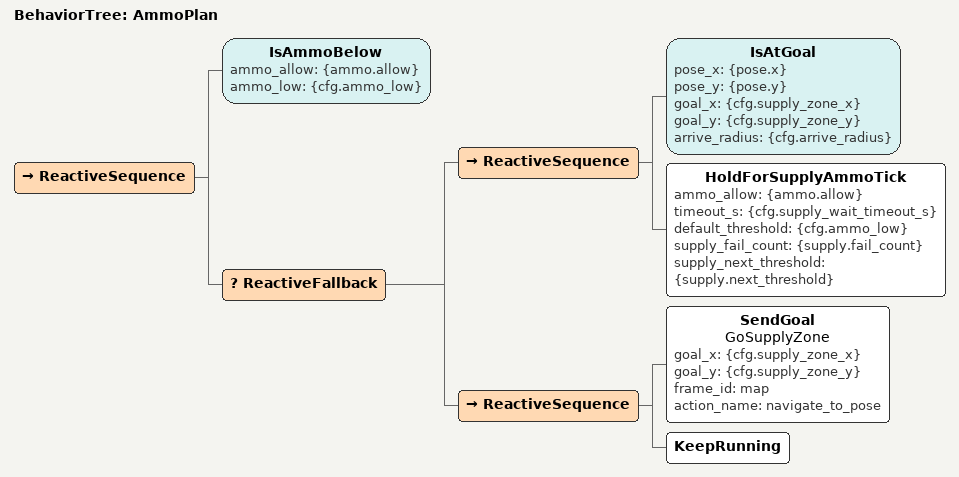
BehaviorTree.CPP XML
<?xml version="1.0" encoding="UTF-8"?>
<root BTCPP_format="4">

    <BehaviorTree ID="AmmoPlan">
        <ReactiveSequence>
            <!-- 默认用 cfg.ammo_low；补弹失败后由插件内部临时切到动态降级阈值 -->
            <IsAmmoBelow ammo_allow="{ammo.allow}" ammo_low="{cfg.ammo_low}"/>

            <ReactiveFallback>
                <!-- If at supply: wait for ammo (30s timeout, retry degradation) -->
                <ReactiveSequence>
                    <IsAtGoal pose_x="{pose.x}" pose_y="{pose.y}"
                              goal_x="{cfg.supply_zone_x}" goal_y="{cfg.supply_zone_y}"
                              arrive_radius="{cfg.arrive_radius}"/>
                    <HoldForSupplyAmmoTick ammo_allow="{ammo.allow}"
                                           timeout_s="{cfg.supply_wait_timeout_s}"
                                           default_threshold="{cfg.ammo_low}"
                                           supply_fail_count="{supply.fail_count}"
                                           supply_next_threshold="{supply.next_threshold}"/>
                </ReactiveSequence>

                <!-- Else: go to supply zone for free ammo -->
                <ReactiveSequence>
                    <SendGoal name="GoSupplyZone"
                              goal_x="{cfg.supply_zone_x}" goal_y="{cfg.supply_zone_y}"
                              frame_id="map" action_name="navigate_to_pose"/>
                    <!-- 底盘旋转由全局 GlobalRobotControl 控制 -->
                    <KeepRunning/>
                </ReactiveSequence>
            </ReactiveFallback>
        </ReactiveSequence>
    </BehaviorTree>

</root>
